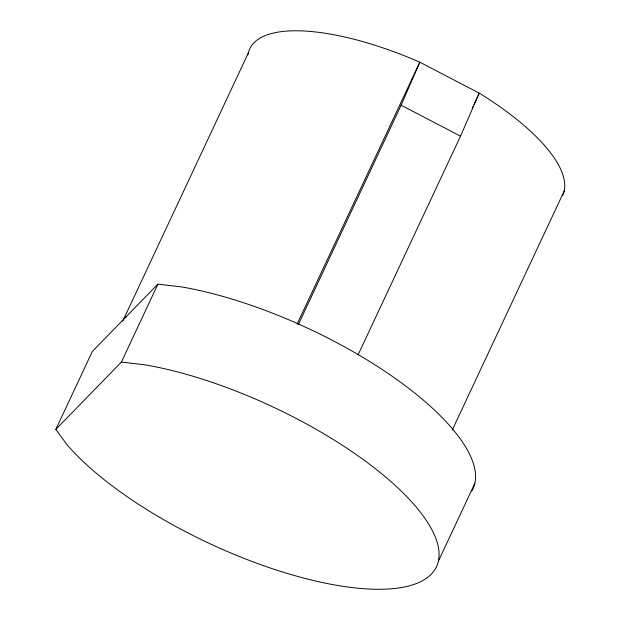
<?xml version="1.0" encoding="UTF-8"?>
<svg xmlns="http://www.w3.org/2000/svg" width="620" height="620" viewBox="0 0 620 620"><rect width="100%" height="100%" fill="white"/><g stroke="black" fill="none" stroke-linecap="round" stroke-linejoin="round"><path stroke-width="0.93" d="M298.267 324.748L401.109 105.199L419.818 62.202L479.237 93.147A172.802 60.233 25.1 0 1 562.704 195.424M358.089 354.818L460.521 136.152L479.237 93.147L473.897 104.532M55.823 429.404L121.396 362.08L145.328 364.878A216 75.291 25.1 0 1 414.524 505.099A216 75.291 25.1 0 1 336.451 585.257A216 75.291 25.1 0 1 67.255 445.036L55.823 429.404L92.318 351.486L157.899 284.162L181.831 286.959A216 75.291 25.1 0 1 394.483 377.882A216 75.291 25.1 0 1 471.774 491.079M122.698 321.191L248.24 53.196M121.396 362.08L157.899 284.162M297.151 324.066L419.818 62.202A172.802 60.233 25.1 0 0 247.922 54.893M472.262 108.035L473.083 106.283M452.182 430.195L564.177 191.1M438.348 561.255L474.85 483.344M401.109 105.199L460.521 136.152M125.108 317.828A172.802 60.233 25.1 0 1 126.309 316.673"/></g></svg>
